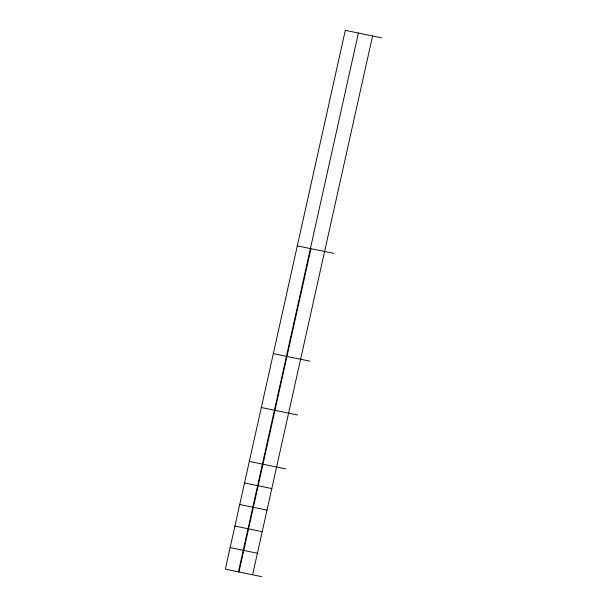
<?xml version="1.0" encoding="UTF-8"?>
<svg xmlns="http://www.w3.org/2000/svg" width="607" height="607" viewBox="0 0 607 607"><rect width="100%" height="100%" fill="white"/><g stroke="black" fill="none" stroke-linecap="round" stroke-linejoin="round"><path stroke-width="0.91" d="M238.422 571.862L358.396 33.051M238.968 571.969L310.951 248.688M252.611 574.783L372.584 35.972M381.666 37.846L345.3 30.35L225.334 569.161L261.655 576.65M297.316 245.873L333.683 253.369M273.317 353.638L309.646 361.127M261.321 407.517L297.688 415.013M249.325 461.396L285.654 468.885M244.522 482.952L271.807 488.574M239.727 504.5L267.004 510.13M234.924 526.057L262.209 531.679M230.129 547.605L257.406 553.235"/></g></svg>
